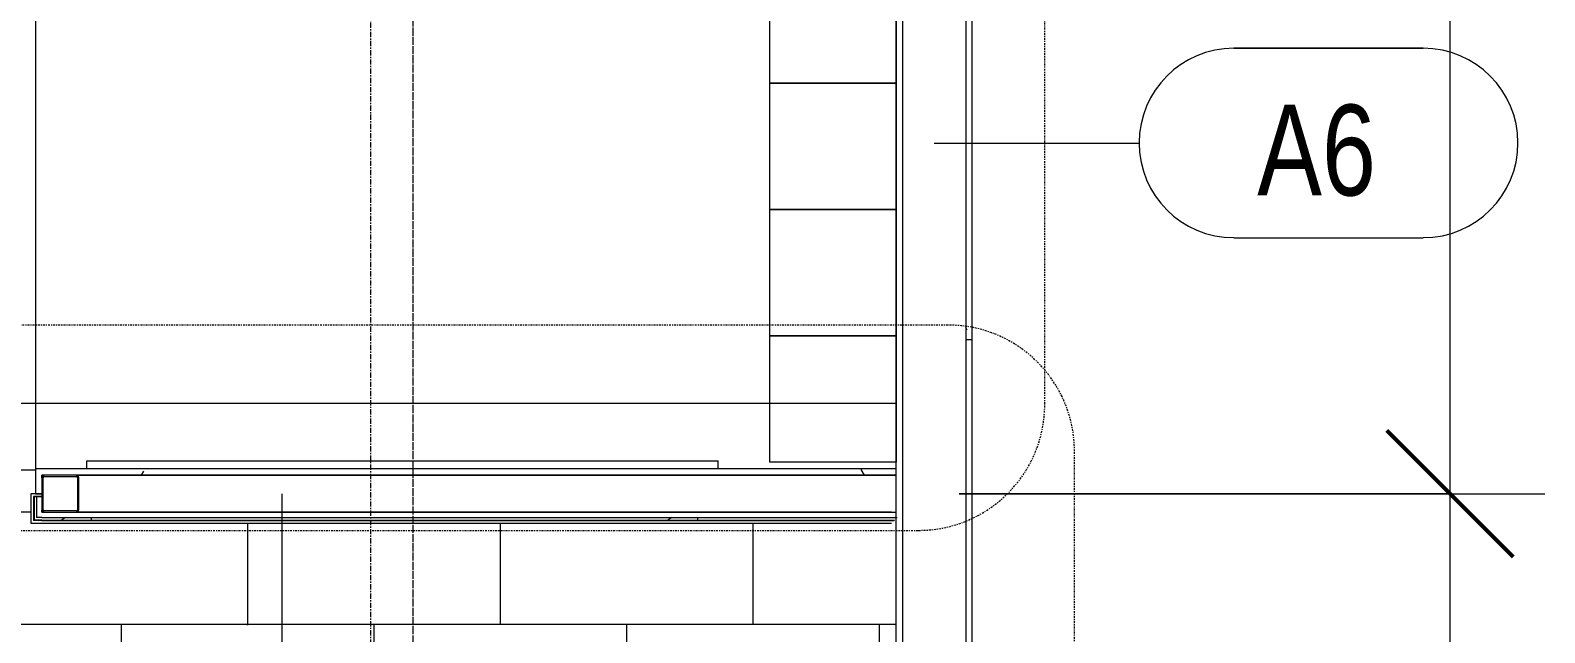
# Model space of a CAD drawing. Header units: inches. Extents: x 23906 to 26777, y -23220 to -20467.
# Drawn here: x 25655 to 25798.9, y -22706.9 to -22649.6 of the extents above; entities that cross this region are included whole.
import ezdxf

# ---------------------------------------------------------------- set-up
doc = ezdxf.new("R2010")
doc.units = ezdxf.units.IN
doc.header["$MEASUREMENT"] = 0
doc.linetypes.add('Dash Dot 3_16_', pattern=[0.3125, 0.1875, -0.0625, 0, -0.0625])
doc.linetypes.add('Grid Line 1_2_', pattern=[0.875, 0.5, -0.125, 0.125, -0.125])
for name, color, linetype, lineweight in [('A-ANNO-DIMS', 211, 'Continuous', 9), ('A-ANNO-DIMS-96', 211, 'Continuous', 9), ('A-ANNO-SYMB', 150, 'Continuous', 9), ('A-FLOR', 192, 'Continuous', 20), ('A-FLOR-PATT', 8, 'Continuous', 20), ('A-GENM', 13, 'Continuous', 20), ('A-WALL', 113, 'Continuous', 20), ('A-WALL-IDEN', 211, 'Continuous', 9), ('A-WALL-PATT', 111, 'Continuous', 50), ('I-FURN', 30, 'Continuous', 20), ('I-WALL', 2, 'Continuous', 20), ('Q-SPCQ', 91, 'Continuous', 20), ('S-COLS', 52, 'Continuous', 20), ('S-GRID', 1, 'Continuous', 9)]:
    doc.layers.add(name, color=color, linetype=linetype, lineweight=lineweight)
doc.styles.add('Arial_B', font='arialbd.ttf', dxfattribs={"height": 9.132806})
doc.styles.add('Century Gothic_1', font='GOTHIC.TTF', dxfattribs={"width": 0.8, "height": 8.622671})
doc.dimstyles.new('OD_Dimension_1', dxfattribs={"dimscale": 12, "dimtxt": 9, "dimasz": 1, "dimexe": 0.75, "dimexo": 0.5, "dimgap": 0.5, "dimtad": 1, "dimdec": 4, "dimrnd": 0.0625, "dimzin": 3, "dimdsep": 46, "dimlunit": 4, "dimtxsty": 'Arial_B', "dimblk1": 'OBLIQUE', "dimblk2": 'OBLIQUE', "dimsah": 1, "dimcen": 0.09, "dimdle": 0.75, "dimazin": 0, "dimtfac": 1, "dimtdec": 4, "dimtix": 1, "dimtmove": 0, "dimatfit": 3, "dimfxl": 1, "dimtvp": 1, "dimtfill": 1, "dimfrac": 2, "dimtolj": 1, "dimtzin": 0, "dimlwd": 13, "dimlwe": 13, "dimarcsym": 2})
pattern_1 = [(296.565, (14.4, 8.64), (0.000499, 57.600217), [6.44, -122.358]), (33.69, (17.28, 2.88), (0.000345, 57.60007), [10.384, -197.296]), (33.69, (74.88, 2.88), (0.000345, 57.60007), [10.384, -197.296]), (33.69, (132.48, 2.88), (0.000345, 57.60007), [10.384, -197.296]), (116.565, (25.92, 8.64), (-0.000396, 57.59977), [6.44, -122.358]), (213.69, (23.04, 14.4), (0.000345, 57.60007), [10.384, -197.296]), (213.69, (80.64, 14.4), (0.000345, 57.60007), [10.384, -197.296]), (213.69, (138.24, 14.4), (0.000345, 57.60007), [10.384, -197.296]), (26.565, (37.44, 8.64), (0.0005, 57.60022), [12.88, -115.918]), (26.565, (95.04, 8.64), (0.0005, 57.60022), [12.88, -115.918]), (270, (48.96, 14.4), (57.6, 4e-15), [5.76, -51.84]), (225, (48.96, 8.64), (-4e-15, 57.599504), [8.146, -73.313]), (135, (43.2, 2.88), (4e-15, 57.599504), [8.146, -73.313]), (288.435, (25.92, 25.92), (0.000265, 57.599939), [9.107, -173.04]), (18.435, (28.8, 17.28), (0.000265, 57.59994), [9.107, -173.04]), (18.435, (86.4, 17.28), (0.000265, 57.59994), [9.107, -173.04]), (18.435, (144, 17.28), (0.000265, 57.59994), [9.107, -173.04]), (135, (37.44, 20.16), (4e-15, 57.599504), [8.146, -73.313]), (180, (31.68, 25.92), (-7e-15, -57.6), [5.76, -51.84]), (251.565, (11.52, 40.32), (-0.000265, 57.599939), [9.107, -173.04]), (315, (8.64, 31.68), (-4e-15, 57.599504), [8.146, -73.313]), (71.565, (14.4, 25.92), (-0.000265, 57.599939), [9.107, -173.04]), (135, (17.28, 34.56), (4e-15, 57.599504), [8.146, -73.313]), (225, (34.56, 40.32), (-4e-15, 57.599504), [8.146, -73.313]), (123.69, (28.8, 34.56), (0.000345, 57.600068), [10.384, -197.296]), (123.69, (86.4, 34.56), (0.000345, 57.600068), [10.384, -197.296]), (26.565, (23.04, 43.2), (0.0005, 57.60022), [6.44, -122.358]), (26.565, (80.64, 43.2), (0.0005, 57.60022), [6.44, -122.358]), (315, (28.8, 46.08), (-4e-15, 57.599504), [8.146, -73.313]), (213.69, (54.72, 54.72), (0.000345, 57.60007), [10.384, -197.296]), (213.69, (112.32, 54.72), (0.000345, 57.60007), [10.384, -197.296]), (213.69, (169.92, 54.72), (0.000345, 57.60007), [10.384, -197.296]), (296.565, (46.08, 48.96), (0.000499, 57.600217), [6.44, -122.358]), (45, (48.96, 43.2), (4e-15, 57.599504), [8.146, -73.313]), (90, (54.72, 48.96), (-57.6, 4e-15), [5.76, -51.84]), (213.69, (28.8, 57.6), (0.000345, 57.60007), [10.384, -197.296]), (213.69, (86.4, 57.6), (0.000345, 57.60007), [10.384, -197.296]), (213.69, (144, 57.6), (0.000345, 57.60007), [10.384, -197.296]), (315, (20.16, 51.84), (-4e-15, 57.599504), [4.073, -77.386]), (26.565, (23.04, 48.96), (0.0005, 57.60022), [6.44, -122.358]), (26.565, (80.64, 48.96), (0.0005, 57.60022), [6.44, -122.358]), (90, (28.8, 51.84), (-57.6, 4e-15), [5.76, -51.84]), (333.435, (5.76, 54.72), (-0.0005, 57.60022), [6.44, -122.358]), (333.435, (63.36, 54.72), (-0.0005, 57.60022), [6.44, -122.358]), (243.435, (11.52, 51.84), (0.000396, 57.59977), [6.44, -122.358]), (161.565, (8.64, 46.08), (-0.000265, 57.59994), [9.107, -173.04]), (161.565, (66.24, 46.08), (-0.000265, 57.59994), [9.107, -173.04]), (161.565, (123.84, 46.08), (-0.000265, 57.59994), [9.107, -173.04]), (45, (0, 48.96), (4e-15, 57.599504), [8.146, -73.313]), (26.565, (2.88, 0), (0.0005, 57.60022), [6.44, -122.358]), (26.565, (60.48, 0), (0.0005, 57.60022), [6.44, -122.358]), (116.565, (8.64, 2.88), (-0.000396, 57.59977), [6.44, -122.358]), (206.565, (5.76, 8.64), (0.0005, 57.60022), [6.44, -122.358]), (206.565, (63.36, 8.64), (0.0005, 57.60022), [6.44, -122.358]), (296.565, (0, 5.76), (0.000499, 57.600217), [6.44, -122.358]), (14.036, (43.2, 25.92), (0.000245, 57.59979), [11.875, -225.616]), (14.036, (100.8, 25.92), (0.000245, 57.59979), [11.875, -225.616]), (14.036, (158.4, 25.92), (0.000245, 57.59979), [11.875, -225.616]), (14.036, (216, 25.92), (0.000245, 57.59979), [11.875, -225.616]), (135, (54.72, 28.8), (4e-15, 57.599504), [8.146, -73.313]), (198.435, (48.96, 34.56), (0.000265, 57.59994), [9.107, -173.04]), (198.435, (106.56, 34.56), (0.000265, 57.59994), [9.107, -173.04]), (198.435, (164.16, 34.56), (0.000265, 57.59994), [9.107, -173.04]), (296.565, (40.32, 31.68), (0.000499, 57.600217), [6.44, -122.358]), (333.435, (2.88, 17.28), (-0.0005, 57.60022), [6.44, -122.358]), (333.435, (60.48, 17.28), (-0.0005, 57.60022), [6.44, -122.358]), (45, (8.64, 14.4), (4e-15, 57.599504), [4.073, -77.386]), (116.565, (11.52, 17.28), (-0.000396, 57.59977), [6.44, -122.358]), (225, (8.64, 23.04), (-4e-15, 57.599504), [8.146, -73.313])]
pattern_2 = [(0, (0, 0), (30.72, 7.68), [1.267, -21.773, 1.267, -21.773, -122.88]), (0, (0, 0), (30.72, 7.68), [-46.08, 1.267, -44.813, 1.267, -21.773, -53.76]), (0, (0, 0), (30.72, 7.68), [-115.2, 1.267, -14.093, 1.267, -37.133]), (120, (11.52, 3.84), (-22.0110751, 22.7643004), [1.267, -21.773, 1.267, -21.773, -122.88]), (120, (11.52, 3.84), (-22.0110751, 22.7643004), [-46.08, 1.267, -44.813, 1.267, -21.773, -53.76]), (120, (11.52, 3.84), (-22.0110751, 22.7643004), [-115.2, 1.267, -14.093, 1.267, -37.133]), (240, (15.36, 19.2), (-8.7089249, -30.4443004), [1.267, -21.773, 1.267, -21.773, -122.88]), (240, (15.36, 19.2), (-8.7089249, -30.4443004), [-46.08, 1.267, -44.813, 1.267, -21.773, -53.76]), (240, (15.36, 19.2), (-8.7089249, -30.4443004), [-115.2, 1.267, -14.093, 1.267, -37.133])]

# ---------------------------------------------------------------- blocks, each defined once
blk = doc.blocks.new('Locker-Double Stacked - 12_ x 12_-3246-Enlarged First Floor Plan _East_')
at = {"layer": 'I-FURN', "color": 43, "lineweight": 13}
for p, q in [((-6, -6), (-6, 6)), ((-6, 6), (6, 6)), ((6, 6), (6, -6)), ((6, -6), (-6, -6))]:
    blk.add_line(p, q, dxfattribs=at)
blk = doc.blocks.new('Bradley-Washroom_Accessories-Mirrors-780_Custom - Bradley-Washroom_Accessories-Mirrors-780_Custom-177612-Enlarged First Floor Plan _East_')
at = {"layer": 'Q-SPCQ', "color": 43, "lineweight": 13}
for p, q in [((25324.02, -22690.55), (25384.02, -22690.55)), ((25324.02, -22690.55), (25324.02, -22691.3)), ((25384.02, -22691.3), (25384.02, -22690.55)), ((25384.02, -22691.3), (25324.02, -22691.3))]:
    blk.add_line(p, q, dxfattribs=at)
blk = doc.blocks.new('Shower Tile Threshold - Shower Tile Threshold-209406-Enlarged First Floor Plan _East_')
at = {"layer": 'A-GENM', "color": 43, "lineweight": 13}
blk.add_line((-35.375, -6), (11.375, -6), dxfattribs=at)
blk = doc.blocks.new('HSS-Hollow Structural Section-Column - HSS3-1_2X3-1_2X1_8-V50-Enlarged First Floor Plan _East_')
at = {"layer": 'S-COLS', "lineweight": 9}
h = blk.add_hatch(dxfattribs=at)
h.set_pattern_fill('FP_28', color=8, style=0, pattern_type=2)
h.set_pattern_definition([(45, (-25657.89, 22693.678), (-9.503515, 9.503515), []), (45, (-25657.89, 22708.078), (-9.503515, 9.503515), [])])
h.paths.add_polyline_path([(-1.52, -1.75), (1.52, -1.75), (1.68, -1.68), (1.75, -1.52), (1.75, 1.52), (1.68, 1.68), (1.52, 1.75), (-1.52, 1.75), (-1.69, 1.66), (-1.75, 1.52), (-1.75, -1.52), (-1.68, -1.68)], flags=0)
h.paths.add_polyline_path([(-1.52, -1.63), (-1.6, -1.6), (-1.63, -1.52), (-1.6, 1.6), (-1.52, 1.63), (1.6, 1.6), (1.63, 1.52), (1.6, -1.6), (1.52, -1.63)], flags=0)
at = {"layer": 'S-COLS', "color": 7}
for p, q in [((-1.75, 1.52), (-1.75, -1.52)), ((-1.63, -1.52), (-1.63, 1.52)), ((1.52, 1.75), (-1.52, 1.75)), ((-1.52, 1.63), (1.52, 1.63)), ((1.63, 1.52), (1.63, -1.52)), ((1.75, -1.52), (1.75, 1.52)), ((1.52, -1.63), (-1.52, -1.63)), ((-1.52, -1.75), (1.52, -1.75))]:
    blk.add_line(p, q, dxfattribs=at)
for centre, radius, start, end in [((-1.52, 1.52), 0.232, 90, 180), ((-1.52, 1.52), 0.116, 90, 180), ((1.52, 1.52), 0.232, 360, 90), ((1.52, 1.52), 0.116, 0, 90), ((-1.52, -1.52), 0.232, 180, 270), ((-1.52, -1.52), 0.116, 180, 270), ((1.52, -1.52), 0.232, 270, 360), ((1.52, -1.52), 0.116, 270, 360)]:
    blk.add_arc(centre, radius, start, end, dxfattribs=at)
blk = doc.blocks.new('Locker Rooms and Restrooms_rvt-1-Enlarged First Floor Plan _East_')
at = {"layer": 'A-FLOR-PATT', "lineweight": 9}
h = blk.add_hatch(dxfattribs=at)
h.set_pattern_fill('FP_25', color=256, style=0, pattern_type=2)
h.set_pattern_definition([(180, (26059.64, -22730.123), (48, -23.996), [48, 0, 0, 0]), (270, (26035.64, -22718.125), (48, 3e-15), [11.998, -11.998]), (270, (26047.64, -22730.123), (48, 3e-15), [11.998, -11.998]), (270, (26023.64, -22730.123), (48, 3e-15), [11.998, -11.998]), (180, (26059.64, -22742.12), (48, -23.996), [48, 0, 0, 0]), (270, (26011.64, -22718.125), (48, 3e-15), [11.998, -11.998])])
h.paths.add_polyline_path([(25521.39, -22738.8), (25521.45, -22738.8), (25521.45, -22695.43), (25521.39, -22695.43), (25521.39, -22724.09)], flags=0)
h.paths.add_polyline_path([(25737.27, -22738.8), (25737.27, -22695.93), (25737.14, -22695.93), (25737.14, -22696.18), (25737.08, -22696.18), (25737.08, -22696.24), (25736.83, -22696.24), (25736.83, -22696.49), (25655.08, -22696.49), (25655.08, -22695.43), (25609.2, -22695.47), (25609.2, -22696.49), (25522.52, -22696.49), (25522.52, -22737.8), (25736.83, -22737.8), (25736.83, -22738.8)], flags=0)
h.paths.add_polyline_path([(25522.27, -22696.24), (25522.27, -22696.18), (25522.23, -22696.21)], flags=0)
h.paths.add_polyline_path([(25608.95, -22696.24), (25608.95, -22696.18), (25608.89, -22696.18)], flags=0)
h.paths.add_polyline_path([(25655.33, -22696.24), (25655.39, -22696.24), (25655.39, -22696.18)], flags=0)
at = {"layer": 'A-WALL-PATT', "lineweight": 9}
h = blk.add_hatch(dxfattribs=at)
h.set_pattern_fill('FP_8', color=8, style=0, pattern_type=2)
h.set_pattern_definition(pattern_2)
h.paths.add_polyline_path([(25656.14, -22691.93), (25737.27, -22691.93), (25737.27, -22691.3), (25656.14, -22691.3)], flags=0)
h = blk.add_hatch(dxfattribs=at)
h.set_pattern_fill('FP_21', color=8, style=0, pattern_type=2)
h.set_pattern_definition(pattern_1)
h.paths.add_polyline_path([(25656.2, -22696.24), (25737.08, -22696.24), (25737.08, -22696.18), (25655.39, -22696.18), (25655.39, -22696.24), (25656.14, -22696.24)], flags=0)
h = blk.add_hatch(dxfattribs=at)
h.set_pattern_fill('FP_21', color=8, style=0, pattern_type=2)
h.set_pattern_definition(pattern_1)
h.paths.add_polyline_path([(25655.64, -22696.18), (25737.14, -22696.18), (25737.14, -22695.93), (25655.64, -22695.93)], flags=0)
at = {"layer": 'A-FLOR', "color": 43, "lineweight": 13}
for p, q in [((25655.52, -22647.93), (25655.52, -22691.3)), ((25655.08, -22695.43), (25609.2, -22695.43))]:
    blk.add_line(p, q, dxfattribs=at)
at = {"layer": 'A-WALL', "color": 7}
for p, q in [((25655.39, -22693.93), (25655.33, -22693.93)), ((25655.33, -22693.93), (25655.33, -22696.24)), ((25656.14, -22693.93), (25655.39, -22693.93)), ((25656.14, -22693.99), (25655.39, -22693.99)), ((25655.39, -22693.99), (25655.39, -22696.18)), ((25655.64, -22693.99), (25655.64, -22695.93)), ((25655.39, -22696.24), (25655.33, -22696.24)), ((25655.64, -22696.18), (25655.39, -22696.18)), ((25656.14, -22696.24), (25655.39, -22696.24)), ((25656.14, -22695.93), (25655.64, -22695.93)), ((25656.14, -22696.18), (25655.64, -22696.18)), ((25656.14, -22695.93), (25736.83, -22695.93)), ((25656.14, -22696.18), (25736.83, -22696.18)), ((25656.14, -22696.24), (25736.83, -22696.24)), ((25736.83, -22695.93), (25737.14, -22695.93)), ((25736.83, -22696.18), (25737.08, -22696.18)), ((25736.83, -22696.24), (25737.08, -22696.24)), ((25737.08, -22696.18), (25737.14, -22696.18)), ((25737.14, -22695.93), (25737.39, -22695.93))]:
    blk.add_line(p, q, dxfattribs=at)
at = {"layer": 'I-WALL', "color": 7}
for p, q in [((25656.14, -22691.3), (25655.52, -22691.3)), ((25655.52, -22691.3), (25655.52, -22693.68)), ((25660.39, -22691.3), (25656.14, -22691.3)), ((25656.37, -22691.93), (25656.14, -22691.93)), ((25656.14, -22691.93), (25656.14, -22692.16)), ((25656.14, -22692.16), (25656.14, -22691.93)), ((25656.14, -22691.93), (25656.37, -22691.93)), ((25737.27, -22691.93), (25659.41, -22691.93)), ((25659.41, -22691.93), (25737.27, -22691.93)), ((25737.27, -22691.3), (25720.39, -22691.3)), ((25737.27, -22691.93), (25737.27, -22691.3)), ((25737.27, -22695.43), (25737.27, -22691.93)), ((25655.33, -22693.68), (25655.08, -22693.68)), ((25655.08, -22693.68), (25655.08, -22696.49)), ((25656.14, -22693.68), (25655.33, -22693.68)), ((25655.52, -22693.68), (25656.14, -22693.68)), ((25656.14, -22695.2), (25656.14, -22695.43)), ((25656.14, -22695.43), (25656.14, -22695.2)), ((25656.14, -22695.43), (25656.37, -22695.43)), ((25656.37, -22695.43), (25656.14, -22695.43)), ((25659.41, -22695.43), (25737.27, -22695.43)), ((25736.83, -22695.43), (25659.41, -22695.43)), ((25655.08, -22696.49), (25655.33, -22696.49)), ((25655.33, -22696.49), (25656.14, -22696.49)), ((25656.14, -22696.49), (25736.83, -22696.49))]:
    blk.add_line(p, q, dxfattribs=at)
at = {"color": 43, "lineweight": 13}
for name, p, rotation in [('Locker-Double Stacked - 12_ x 12_-3246-Enlarged First Floor Plan _East_', (25731.27, -22648.68), 270), ('Locker-Double Stacked - 12_ x 12_-3246-Enlarged First Floor Plan _East_', (25731.27, -22660.68), 270), ('Locker-Double Stacked - 12_ x 12_-3246-Enlarged First Floor Plan _East_', (25731.27, -22672.68), 270), ('Locker-Double Stacked - 12_ x 12_-3246-Enlarged First Floor Plan _East_', (25731.27, -22684.68), 270), ('Shower Tile Threshold - Shower Tile Threshold-209406-Enlarged First Floor Plan _East_', (25620.14, -22697.43), 180)]:
    blk.add_blockref(name, p, dxfattribs=dict(at, rotation=rotation))
for name, p in [('Bradley-Washroom_Accessories-Mirrors-780_Custom - Bradley-Washroom_Accessories-Mirrors-780_Custom-177612-Enlarged First Floor Plan _East_', (336.37, 0)), ('HSS-Hollow Structural Section-Column - HSS3-1_2X3-1_2X1_8-V50-Enlarged First Floor Plan _East_', (25657.89, -22693.68))]:
    blk.add_blockref(name, p, dxfattribs=at)
blk = doc.blocks.new('Struct_Xcel_Sports Complex_rvt-1-Enlarged First Floor Plan _East_')
at = {"layer": 'A-FLOR', "color": 43, "lineweight": 13}
blk.add_line((25525.01, -22685.08), (25737.27, -22685.08), dxfattribs=at)
blk = doc.blocks.new('Wall Tag - 1_4_-1369832-Enlarged First Floor Plan _East_')
at = {"layer": 'A-WALL-IDEN', "color": 153}
for p, q in [((-0.0822, 0.0968), (0.1053, 0.0968)), ((0.1053, 0.0968), (-0.0822, 0.0968)), ((-0.0822, -0.0907), (0.1053, -0.0907)), ((-0.0822, -0.0907), (0.1053, -0.0907))]:
    blk.add_line(p, q, dxfattribs=at)
for centre, start, end in [((-0.0822, 0.0031), 90, 270), ((-0.0822, 0.0031), 90, 270), ((0.1053, 0.0031), 270, 90), ((0.1053, 0.0031), 270, 90)]:
    blk.add_arc(centre, 0.0937, start, end, dxfattribs=at)
blk = doc.blocks.new('DIMBLOCK23-Enlarged First Floor Plan _East_')
at = {"layer": 'A-ANNO-DIMS-96', "lineweight": 13}
for p, q in [((25521.39, -22699.68), (25521.39, -22758.82)), ((25521.39, -22749.82), (25521.39, -22699.68)), ((25691.39, -22747.34), (25691.39, -22758.82)), ((25691.39, -22749.82), (25691.39, -22747.34)), ((25521.39, -22749.82), (25691.39, -22749.82))]:
    blk.add_line(p, q, dxfattribs=at)
at = {"layer": 'A-ANNO-DIMS-96', "lineweight": 50}
for p, q in [((25521.39, -22749.82), (25527.39, -22743.82)), ((25691.39, -22749.82), (25697.39, -22743.82)), ((25521.39, -22749.82), (25515.39, -22755.82)), ((25691.39, -22749.82), (25685.39, -22755.82))]:
    blk.add_line(p, q, dxfattribs=at)
at = {"layer": 'A-ANNO-DIMS-96', "color": 0, "lineweight": 13, "insert": (25586.18, -22732.12), "char_height": 9.133, "width": 48.5143, "attachment_point": 1, "line_spacing_factor": 0.938532, "style": 'Arial_B', "bg_fill": 3, "box_fill_scale": 1.25, "bg_fill_color": 0, "bg_fill_transparency": 0}
blk.add_mtext('14\' - 2"', dxfattribs=at)
blk = doc.blocks.new('_Oblique')
at = {"color": 0, "linetype": 'ByBlock', "lineweight": -2}
blk.add_line((-0.5, -0.5), (0.5, 0.5), dxfattribs=at)
blk = doc.blocks.new('DIMBLOCK48-Enlarged First Floor Plan _East_')
at = {"layer": 'A-ANNO-DIMS-96', "lineweight": 50}
for p, q in [((25789.89, -22693.68), (25783.89, -22687.68)), ((25789.89, -22693.68), (25795.89, -22699.68)), ((25789.89, -22795.3), (25783.89, -22789.3)), ((25789.89, -22795.3), (25795.89, -22801.3))]:
    blk.add_line(p, q, dxfattribs=at)
at = {"layer": 'A-ANNO-DIMS-96', "lineweight": 13}
for p, q in [((25743.27, -22693.68), (25798.89, -22693.68)), ((25789.89, -22693.68), (25743.27, -22693.68)), ((25789.89, -22804.3), (25789.89, -22693.68)), ((25787.4, -22795.3), (25798.89, -22795.3)), ((25789.89, -22795.3), (25787.4, -22795.3))]:
    blk.add_line(p, q, dxfattribs=at)
at = {"layer": 'A-ANNO-DIMS-96', "color": 0, "lineweight": 13, "insert": (25772.18, -22771.56), "char_height": 9.1328, "width": 64.9714, "attachment_point": 1, "rotation": 90, "line_spacing_factor": 0.938532, "style": 'Arial_B', "bg_fill": 3, "box_fill_scale": 1.25, "bg_fill_color": 0, "bg_fill_transparency": 0}
blk.add_mtext('8\' - 5 5/8"', dxfattribs=at)
blk = doc.blocks.new('DIMBLOCK49-Enlarged First Floor Plan _East_')
at = {"layer": 'A-ANNO-DIMS-96', "lineweight": 13}
for p, q in [((25789.89, -22693.68), (25789.89, -22360.55)), ((25787.4, -22369.55), (25798.89, -22369.55)), ((25789.89, -22369.55), (25787.4, -22369.55)), ((25743.27, -22693.68), (25798.89, -22693.68)), ((25789.89, -22693.68), (25743.27, -22693.68))]:
    blk.add_line(p, q, dxfattribs=at)
at = {"layer": 'A-ANNO-DIMS-96', "lineweight": 50}
for p, q in [((25789.89, -22369.55), (25783.89, -22363.55)), ((25789.89, -22369.55), (25795.89, -22375.55)), ((25789.89, -22693.68), (25783.89, -22687.68)), ((25789.89, -22693.68), (25795.89, -22699.68))]:
    blk.add_line(p, q, dxfattribs=at)
at = {"layer": 'A-ANNO-DIMS-96', "color": 0, "lineweight": 13, "insert": (25772.18, -22562.12), "char_height": 9.1328, "width": 73.2, "attachment_point": 1, "rotation": 90, "line_spacing_factor": 0.938532, "style": 'Arial_B', "bg_fill": 3, "box_fill_scale": 1.25, "bg_fill_color": 0, "bg_fill_transparency": 0}
blk.add_mtext('27\' - 0 1/8"', dxfattribs=at)

msp = doc.modelspace()

# ---------------------------------------------------------------- hatches: boundary and pattern name
at = {"layer": 'A-WALL-PATT', "lineweight": 9}
h = msp.add_hatch(dxfattribs=at)
h.set_pattern_fill('FP_8', color=8, style=0, pattern_type=2)
h.set_pattern_definition(pattern_2)
h.paths.add_polyline_path([(25737.89023, -22787.30281), (25737.89023, -22767.89031), (25737.26523, -22767.89031), (25737.26523, -22787.30281)], flags=0)
h.paths.add_polyline_path([(25737.33199, -22767.09031), (25737.89023, -22767.09031), (25737.89023, -22604.36531), (25737.26523, -22604.36531), (25737.26523, -22767.09031)], flags=0)
h = msp.add_hatch(dxfattribs=at)
h.set_pattern_fill('FP_8', color=8, style=0, pattern_type=2)
h.set_pattern_definition(pattern_2)
h.paths.add_polyline_path([(25744.51523, -22787.30281), (25744.51523, -22606.17781), (25743.89023, -22606.17781), (25743.89023, -22787.30281)], flags=0)

# ---------------------------------------------------------------- linework, layer by layer
at = {"layer": 'A-ANNO-SYMB', "linetype": 'Dash Dot 3_16_'}
for p, q in [((25751.40191, -22685.1658), (25751.40191, -22356.54449)), ((25742.21989, -22677.65198), (25515.00722, -22677.65198)), ((25754.21989, -22795.69147), (25754.21989, -22689.65198)), ((25514.44277, -22697.1658), (25739.40191, -22697.1658))]:
    msp.add_line(p, q, dxfattribs=at)
for centre, start, end in [((25742.21989, -22689.65198), 0, 90), ((25739.40191, -22685.1658), 270, 0)]:
    msp.add_arc(centre, 12, start, end, dxfattribs=at)
at = {"layer": 'A-WALL', "color": 7}
for p, q in [((25737.89023, -22370.17781), (25737.89023, -22767.09031)), ((25743.89023, -22606.17781), (25743.89023, -22787.30281))]:
    msp.add_line(p, q, dxfattribs=at)
at = {"layer": 'A-WALL-IDEN', "color": 153}
msp.add_line((25740.89023, -22660.35385), (25760.34907, -22660.35385), dxfattribs=at)
at = {"layer": 'I-WALL', "color": 7}
for p, q in [((25737.26523, -22369.55281), (25737.26523, -22767.09031)), ((25744.51523, -22786.55281), (25744.51523, -22606.80281))]:
    msp.add_line(p, q, dxfattribs=at)
at = {"layer": 'S-GRID', "linetype": 'Grid Line 1_2_'}
for p, q in [((25691.39023, -23114.51771), (25691.39023, -20749.66023)), ((25687.39023, -23123.65854), (25687.39023, -20902.42781)), ((25691.39023, -23171.65854), (25691.39023, -20902.42781))]:
    msp.add_line(p, q, dxfattribs=at)

# ---------------------------------------------------------------- block references
at = {"layer": 'A-WALL-IDEN', "color": 153, "xscale": 95.99999999999994, "yscale": 95.99999999999994, "zscale": 95.99999999999994}
msp.add_blockref('Wall Tag - 1_4_-1369832-Enlarged First Floor Plan _East_', (25777.2444, -22660.64756), dxfattribs=at)

# ---------------------------------------------------------------- next in the draw order: texts
at = {"layer": 'A-WALL-IDEN', "insert": (25777.21553, -22656.71322), "char_height": 8.622671, "width": 14.58, "attachment_point": 2, "line_spacing_factor": 0.984117, "style": 'Century Gothic_1', "bg_fill": 3, "box_fill_scale": 1.25, "bg_fill_color": 0, "bg_fill_transparency": 0}
msp.add_mtext('A6', dxfattribs=at)

# ---------------------------------------------------------------- next in the draw order: dimensions: what is measured, and where the dimension line sits
at = {"layer": 'A-ANNO-DIMS', "lineweight": 13}
dim = msp.add_linear_dim(base=(25789.88573, -22693.67781), p1=(25781.40045, -22795.30281), p2=(25737.26523, -22693.67781), angle=90, dimstyle='OD_Dimension_1', override={"dimpost": '<>', "dimfxl": 110.795121}, dxfattribs=at)
dim.commit()
dim.dimension.update_dxf_attribs({"geometry": 'DIMBLOCK48-Enlarged First Floor Plan _East_', "text_midpoint": (25779.16047, -22744.49031)})
dim = msp.add_linear_dim(base=(25691.39023, -22749.82475), p1=(25521.39023, -22693.67781), p2=(25691.39023, -22741.33947), dimstyle='OD_Dimension_1', override={"dimpost": '<>', "dimfxl": 176.554902}, dxfattribs=at)
dim.commit()
dim.dimension.update_dxf_attribs({"geometry": 'DIMBLOCK23-Enlarged First Floor Plan _East_', "text_midpoint": (25606.39023, -22739.23965)})

# ---------------------------------------------------------------- next in the draw order: linework, layer by layer
at = {"layer": 'A-WALL-IDEN', "color": 153}
msp.add_line((25678.92625, -22693.67781), (25678.92625, -22713.92339), dxfattribs=at)

# ---------------------------------------------------------------- next in the draw order: dimensions: what is measured, and where the dimension line sits
at = {"layer": 'A-ANNO-DIMS', "lineweight": 13}
dim = msp.add_linear_dim(base=(25789.88573, -22369.55281), p1=(25737.26523, -22693.67781), p2=(25781.40045, -22369.55281), angle=90, dimstyle='OD_Dimension_1', override={"dimpost": '<>', "dimfxl": 327.116086}, dxfattribs=at)
dim.commit()
dim.dimension.update_dxf_attribs({"geometry": 'DIMBLOCK49-Enlarged First Floor Plan _East_', "text_midpoint": (25779.16047, -22531.61531)})

# ---------------------------------------------------------------- next in the draw order: block references
at = {"lineweight": 5}
for name in ['Struct_Xcel_Sports Complex_rvt-1-Enlarged First Floor Plan _East_', 'Locker Rooms and Restrooms_rvt-1-Enlarged First Floor Plan _East_']:
    msp.add_blockref(name, (0, 0), dxfattribs=at)

doc.saveas('drawing.dxf')
